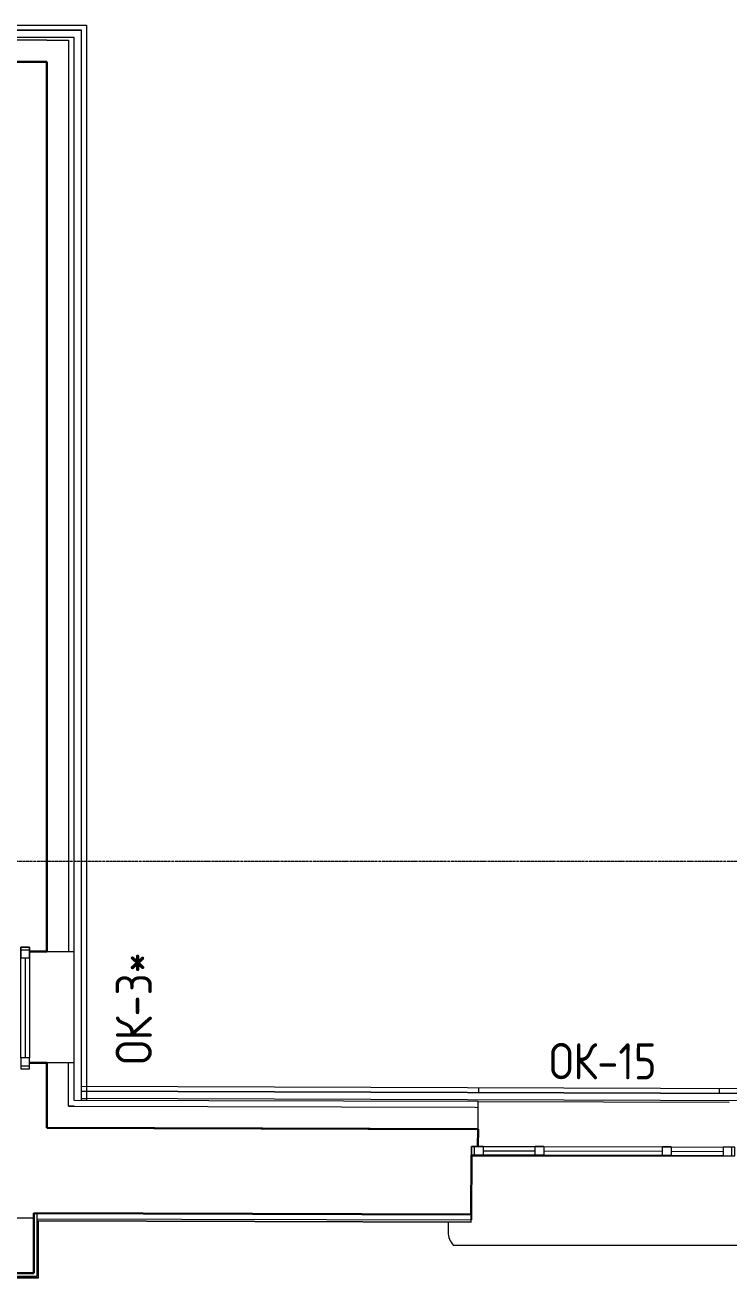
# Model space of a CAD drawing. Header units: millimetres. Extents: x -10178924 to 11692288, y -947381 to 58396.
# Drawn here: x 10535 to 15400, y -360748 to -352097 of the extents above; entities that cross this region are included whole.
import ezdxf

# ---------------------------------------------------------------- set-up
doc = ezdxf.new("R2010")
doc.units = ezdxf.units.MM
doc.linetypes.add('ADSK_Линия сетки', pattern=[25, 20, -2.5, 0, -2.5])
for name, color, linetype, lineweight in [('_ Окна', 7, 'Continuous', 9), ('Марки окон', 7, 'Continuous', 20), ('Окна', 7, 'Continuous', 9), ('Оси', 253, 'Continuous', 9), ('Перекрытие', 7, 'Continuous', 18), ('Стены наружные', 7, 'Continuous', 18), ('Стены несущие', 7, 'Continuous', 30), ('Стены отделка', 7, 'Continuous', 30), ('Стены штриховка', 7, 'Continuous', 9), ('ШТРИХОВКА', 252, 'Continuous', 15)]:
    doc.layers.add(name, color=color, linetype=linetype, lineweight=lineweight)
doc.styles.add('GOST Common_2', font='GOST_Common.ttf', dxfattribs={"width": 0.9, "height": 250})

# ---------------------------------------------------------------- blocks, each defined once
blk = doc.blocks.new('окно трехпол с фрамугой - 1800 и 1820х2300_h___нов_ ок15-2908112-План 4-го этажа')
at = {"layer": '_ Окна', "lineweight": 18}
for p, q in [((-910, 115), (-910, 175)), ((-910, 175), (-830, 175)), ((-830, 175), (-830, 115)), ((-470, 115), (-470, 175)), ((-470, 175), (-410, 175)), ((-410, 175), (-410, 115)), ((410, 115), (410, 175)), ((410, 175), (470, 175)), ((470, 175), (470, 115)), ((830, 175), (830, 115)), ((910, 175), (830, 175)), ((910, 115), (910, 175)), ((-830, 115), (-910, 115)), ((-410, 115), (-470, 115)), ((470, 115), (410, 115)), ((830, 115), (910, 115))]:
    blk.add_line(p, q, dxfattribs=at)
at = {"layer": '_ Окна'}
for p, q in [((-890, 115), (-890, 175)), ((890, 115), (890, 175)), ((-830, 145), (-470, 145)), ((-410, 145), (410, 145)), ((470, 145), (830, 145))]:
    blk.add_line(p, q, dxfattribs=at)
at = {"layer": 'Окна'}
for p, q in [((-910, 175), (-910, 115)), ((-830, 175), (-910, 175)), ((-830, 175), (-470, 175)), ((-410, 175), (-470, 175)), ((-410, 175), (410, 175)), ((470, 175), (410, 175)), ((470, 175), (830, 175)), ((910, 175), (830, 175)), ((910, 115), (910, 175)), ((-910, 115), (-830, 115)), ((-470, 115), (-830, 115)), ((-470, 115), (-410, 115)), ((410, 115), (-410, 115)), ((410, 115), (470, 115)), ((830, 115), (470, 115)), ((830, 115), (910, 115))]:
    blk.add_line(p, q, dxfattribs=at)
blk = doc.blocks.new('окна_rehau_однопольное_фрамуга_сверху - 800х2240 _нов_ ОК-3_-4264339-План 4-го этажа')
at = {"layer": '_ Окна', "lineweight": 18}
for p, q in [((-420, 75), (-420, 135)), ((-420, 135), (-344, 135)), ((-344, 135), (-344, 75)), ((344, 135), (344, 75)), ((420, 135), (344, 135)), ((420, 75), (420, 135)), ((-344, 75), (-420, 75)), ((344, 75), (420, 75))]:
    blk.add_line(p, q, dxfattribs=at)
at = {"layer": '_ Окна'}
for p, q in [((-400, 75), (-400, 135)), ((-344, 105), (344, 105)), ((400, 75), (400, 135))]:
    blk.add_line(p, q, dxfattribs=at)
at = {"layer": 'Окна'}
for p, q in [((-420, 135), (-420, 75)), ((-344, 135), (-420, 135)), ((-344, 135), (344, 135)), ((420, 135), (344, 135)), ((420, 75), (420, 135)), ((-420, 75), (-344, 75)), ((344, 75), (-344, 75)), ((344, 75), (420, 75))]:
    blk.add_line(p, q, dxfattribs=at)
blk = doc.blocks.new('оси')
at = {"layer": 'Оси', "linetype": 'ADSK_Линия сетки'}
blk.add_line((-3614.3, 15100), (62615.4, 15100), dxfattribs=at)
blk = doc.blocks.new('4 этаж')
at = {"layer": 'Перекрытие'}
for p, q in [((15439.8, -235214.5), (13620.5, -235214.5)), ((13619.8, -235467.9), (13619.8, -235654.5)), ((13459.7, -235668.2), (13459.7, -235738.8)), ((13494.6, -235827.6), (24277.4, -235827.6))]:
    blk.add_line(p, q, dxfattribs=at)
blk.add_arc((13590.1, -235738.8), 130.4, 180, 222.92666, dxfattribs=at)
at = {"layer": 'Стены наружные'}
for p, q in [((5808.9, -227438.6), (10925, -227438.6)), ((10925, -227438.6), (5808.9, -227438.6)), ((10379.8, -227403.6), (10960, -227403.6)), ((10925, -234829.6), (10925, -227438.6)), ((10960, -227403.6), (10960, -234829.1)), ((10875, -234570.1), (10875, -233800.1)), ((10925, -234730.4), (15970.2, -234747.5)), ((18116.6, -234789.8), (10925, -234765.4)), ((10925, -234765.6), (24904.3, -234812.9)), ((13668.2, -234739.7), (13668.1, -234774.7)), ((15331.8, -234745.4), (15331.7, -234780.4)), ((29543.5, -234878.6), (10925, -234815.6)), ((10960, -234829.1), (10925, -234829.1)), ((13665.1, -234835.8), (15400.1, -234840.3)), ((13665.1, -234836.8), (13665.1, -234835.8)), ((13666.5, -234836.8), (15401.5, -234841.3)), ((15400.1, -234840.3), (15400.1, -234841.3))]:
    blk.add_line(p, q, dxfattribs=at)
at = {"layer": 'Стены несущие'}
for p, q in [((9411.1, -227658.6), (10685, -227658.6)), ((10685, -227658.6), (10685, -233800.1)), ((10565, -233800.1), (10685, -233800.1)), ((10685, -234570.1), (10565, -234570.1)), ((10685, -234570.1), (10685, -235018.9)), ((13666, -235026.8), (10685, -235018.9)), ((10685, -235018.9), (13646, -235026.7)), ((13665.7, -235146.8), (13666, -235026.8)), ((13619.4, -235616.7), (13620.5, -235206.7)), ((10596.6, -235608.7), (13619.4, -235616.7)), ((10596.6, -236022.9), (10596.6, -235608.7)), ((10596.6, -236022.9), (10029.6, -236022.9))]:
    blk.add_line(p, q, dxfattribs=at)
at = {"layer": 'Стены отделка', "lineweight": 9}
for p, q in [((10875, -227488.6), (9411.1, -227488.6)), ((10685, -227508.6), (10835, -227508.6)), ((10875, -233800.1), (10875, -227488.6)), ((10685, -233800.1), (10875, -233800.1)), ((10875, -234570.1), (10685, -234570.1)), ((10835, -234571.1), (10835, -234570.1)), ((10875, -234829.4), (10875, -234570.1)), ((10685, -234868.9), (10685.4, -234868.9)), ((10685.4, -234868.9), (10685, -235018.9)), ((10835, -234869.3), (10875, -234869.3)), ((10875, -234869.4), (10835, -234869.3)), ((13666.5, -234836.8), (10875, -234829.4)), ((13646.4, -234876.7), (13646.4, -234876.7)), ((13666, -235026.8), (13666.5, -234836.8)), ((13666, -235026.8), (13666, -235026.8)), ((10616.6, -235608.7), (10596.6, -235608.7)), ((10616.7, -235608.7), (10616.6, -235648.7)), ((10616.6, -235608.7), (10616.6, -236042.9)), ((13619.3, -235656.7), (10616.6, -235648.7)), ((13619.3, -235656.7), (13619.4, -235616.7)), ((13619.3, -235668.7), (13619.3, -235656.7)), ((10628.6, -235660.8), (13619.3, -235668.7)), ((10628.6, -236052.9), (10628.6, -235660.8)), ((10029.6, -236054.9), (10626.6, -236054.9))]:
    blk.add_line(p, q, dxfattribs=at)
at = {"layer": 'Стены штриховка'}
for p, q in [((10685, -227508.6), (9427.1, -227508.6)), ((10835, -227508.6), (10835, -233800.1)), ((10835, -234869.3), (10835, -234571.1)), ((10875, -234869.4), (13646.4, -234876.7)), ((13646.4, -234876.7), (13666.4, -234876.8)), ((10596.6, -235642.9), (10156.6, -235642.9)), ((10626.6, -235658.8), (13619.3, -235666.7)), ((10626.6, -236054.9), (10626.6, -235658.8)), ((10029.6, -236042.9), (10616.6, -236042.9)), ((10029.6, -236052.9), (10628.6, -236052.9)), ((10626.6, -236054.9), (10628.6, -236054.9)), ((10628.6, -236054.9), (10628.6, -236052.9))]:
    blk.add_line(p, q, dxfattribs=at)
at = {"color": 253}
blk.add_blockref('оси', (-6500.4, -248276.1), dxfattribs=at)
at = {"layer": 'Окна'}
for name, p, rotation in [('окна_rehau_однопольное_фрамуга_сверху - 800х2240 _нов_ ОК-3_-4264339-План 4-го этажа', (10430, -234190.1), 270), ('окно трехпол с фрамугой - 1800 и 1820х2300_h___нов_ ок15-2908112-План 4-го этажа', (14530.2, -235324), 359.8491625167525)]:
    blk.add_blockref(name, p, dxfattribs=dict(at, rotation=rotation))
at = {"layer": 'Марки окон', "lineweight": 9, "char_height": 250, "attachment_point": 5, "line_spacing_factor": 1.022766, "style": 'GOST Common_2'}
for s, insert, width, rotation in [('\\pxqc,t1.8,3.6,5.4,7.2,9,10.8,12.6,14.4,16.2,18,19.8,21.6,23.4,25.2,27,28.8,30.6,32.4,34.2,36,37.8,39.6,41.4,43.2,45,46.8,48.6,50.4,52.2,54,55.8,57.6;{ОК-3*}', (11287, -234193.7), 839.7, 90), ('\\pxqc,t1.8,3.6,5.4,7.2,9,10.8,12.6,14.4,16.2,18,19.8,21.6,23.4,25.2,27,28.8,30.6,32.4,34.2,36,37.8,39.6,41.4,43.2,45,46.8,48.6,50.4,52.2,54,55.8,57.6;{ОК-15}', (14528.6, -234558.8), 797.4, 359.84916)]:
    blk.add_mtext(s, dxfattribs=dict(at, insert=insert, width=width, rotation=rotation))

msp = doc.modelspace()

# ---------------------------------------------------------------- block references
at = {"layer": 'ШТРИХОВКА'}
msp.add_blockref('4 этаж', (0, -124693.3), dxfattribs=at)

doc.saveas('drawing.dxf')
